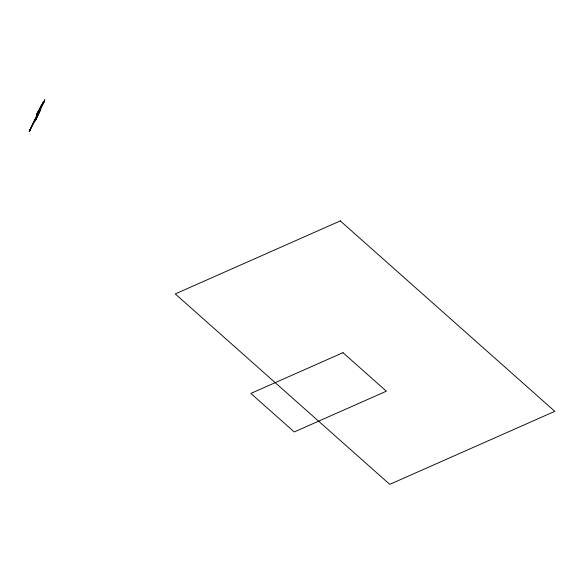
<?xml version="1.0" encoding="UTF-8"?>
<svg xmlns="http://www.w3.org/2000/svg" width="584" height="584" viewBox="0 0 584 584"><rect width="100%" height="100%" fill="white"/><g stroke="black" fill="none" stroke-linecap="round" stroke-linejoin="round"><path stroke-width="0.88" d="M40.172 110.208L39.362 112.493L42.778 103.974M29.397 130.86L30.266 129.152L29.2 131.59L41.464 105.602M41.464 104.974L37.931 112.252L40.749 107.018M29.974 129.451L29.594 130.378M43.325 102.82L44.238 101.2L42.654 104.974L42.084 105.616L42.873 102.528L40.734 107.084M39.362 112.449L35.967 119.457L39.413 111.756M36.193 118.567L35.033 120.968L35.996 119.34M37.559 113.471L36.478 117.778L39.42 111.719M29.434 130.685L29.755 129.736M43.296 102.828L44.837 99.645L43.822 102.594M42.515 104.135L42.201 105.66M29.674 130.904L36.515 117.654M29.667 130.32L35.865 117.888M37.486 112.851L36.734 114.785L37.953 112.186M37.077 113.763L37.493 112.748M42.909 103.266L43.88 101.477L43.508 102.463M29.477 131.283L29.813 129.969M29.521 131.218L30.149 129.385L29.952 129.699M38.142 111.405L36.777 114.647M35.441 120.377L35.04 120.91M340.297 220.905L175.258 293.927L389.762 484.355L554.8 411.34L340.297 220.905M342.969 352.678L250.85 393.434L294.241 431.956L386.36 391.2L342.969 352.678"/></g></svg>
